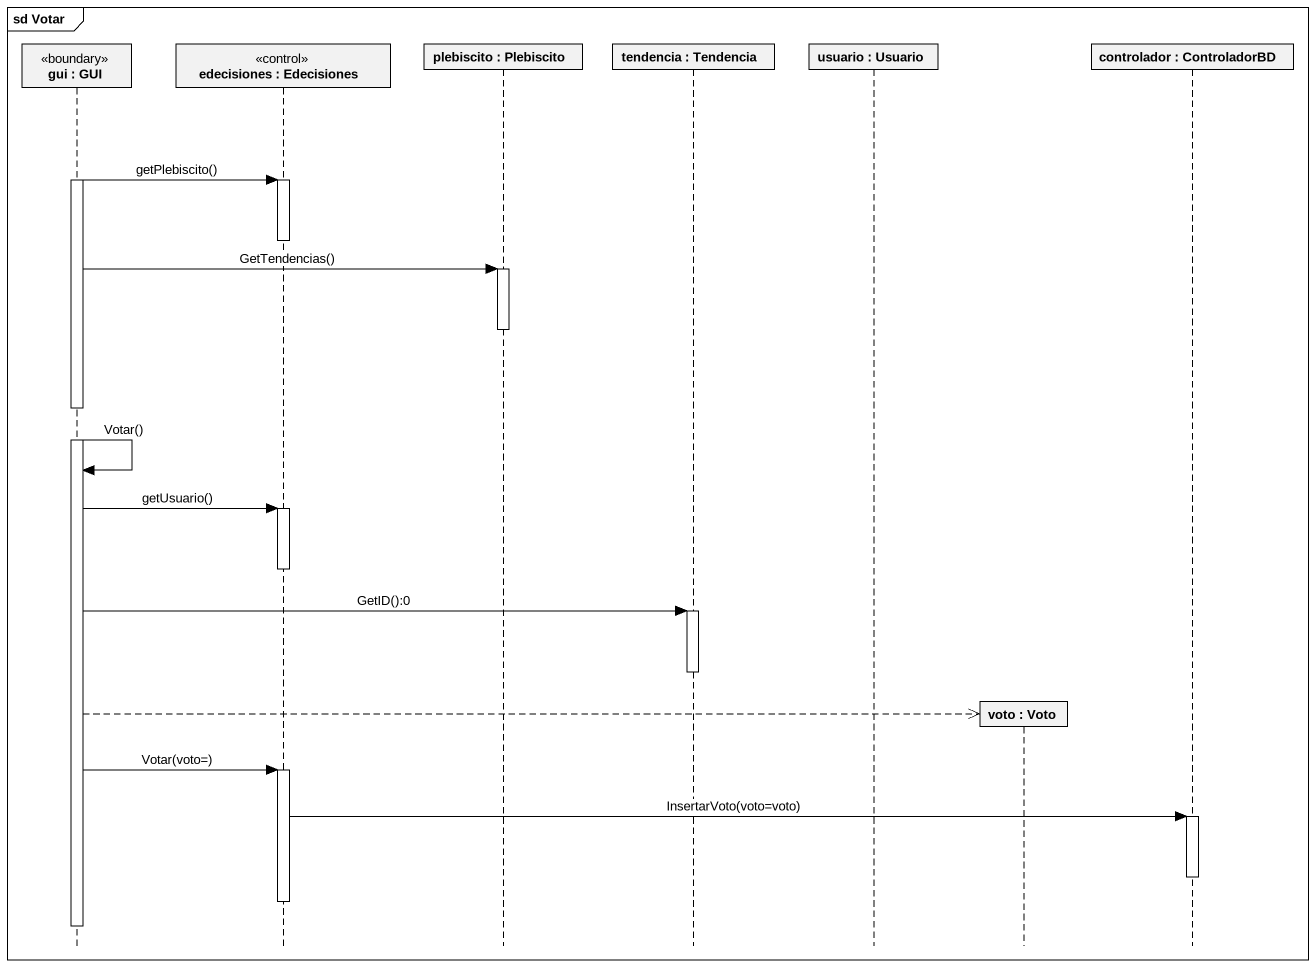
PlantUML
@startuml
mainframe sd Votar
hide footbox
participant "gui : GUI" as gui <<boundary>>
participant "edecisiones : Edecisiones" as edecisiones <<control>>
participant "plebiscito : Plebiscito" as plebiscito
participant "tendencia : Tendencia" as tendencia
participant "usuario : Usuario" as usuario
participant "voto : Voto" as voto
participant "controlador : ControladorBD" as controlador

activate gui
gui -> edecisiones : getPlebiscito()
activate edecisiones
deactivate edecisiones
gui -> plebiscito : GetTendencias()
activate plebiscito
deactivate plebiscito
gui -> gui : Votar()
gui -> edecisiones : getUsuario()
activate edecisiones
deactivate edecisiones
gui -> tendencia : GetID():0
activate tendencia
deactivate tendencia
gui -->> voto **
gui -> edecisiones : Votar(voto=)
activate edecisiones
edecisiones -> controlador : InsertarVoto(voto=voto)
activate controlador
deactivate controlador
deactivate edecisiones
deactivate gui
@enduml
